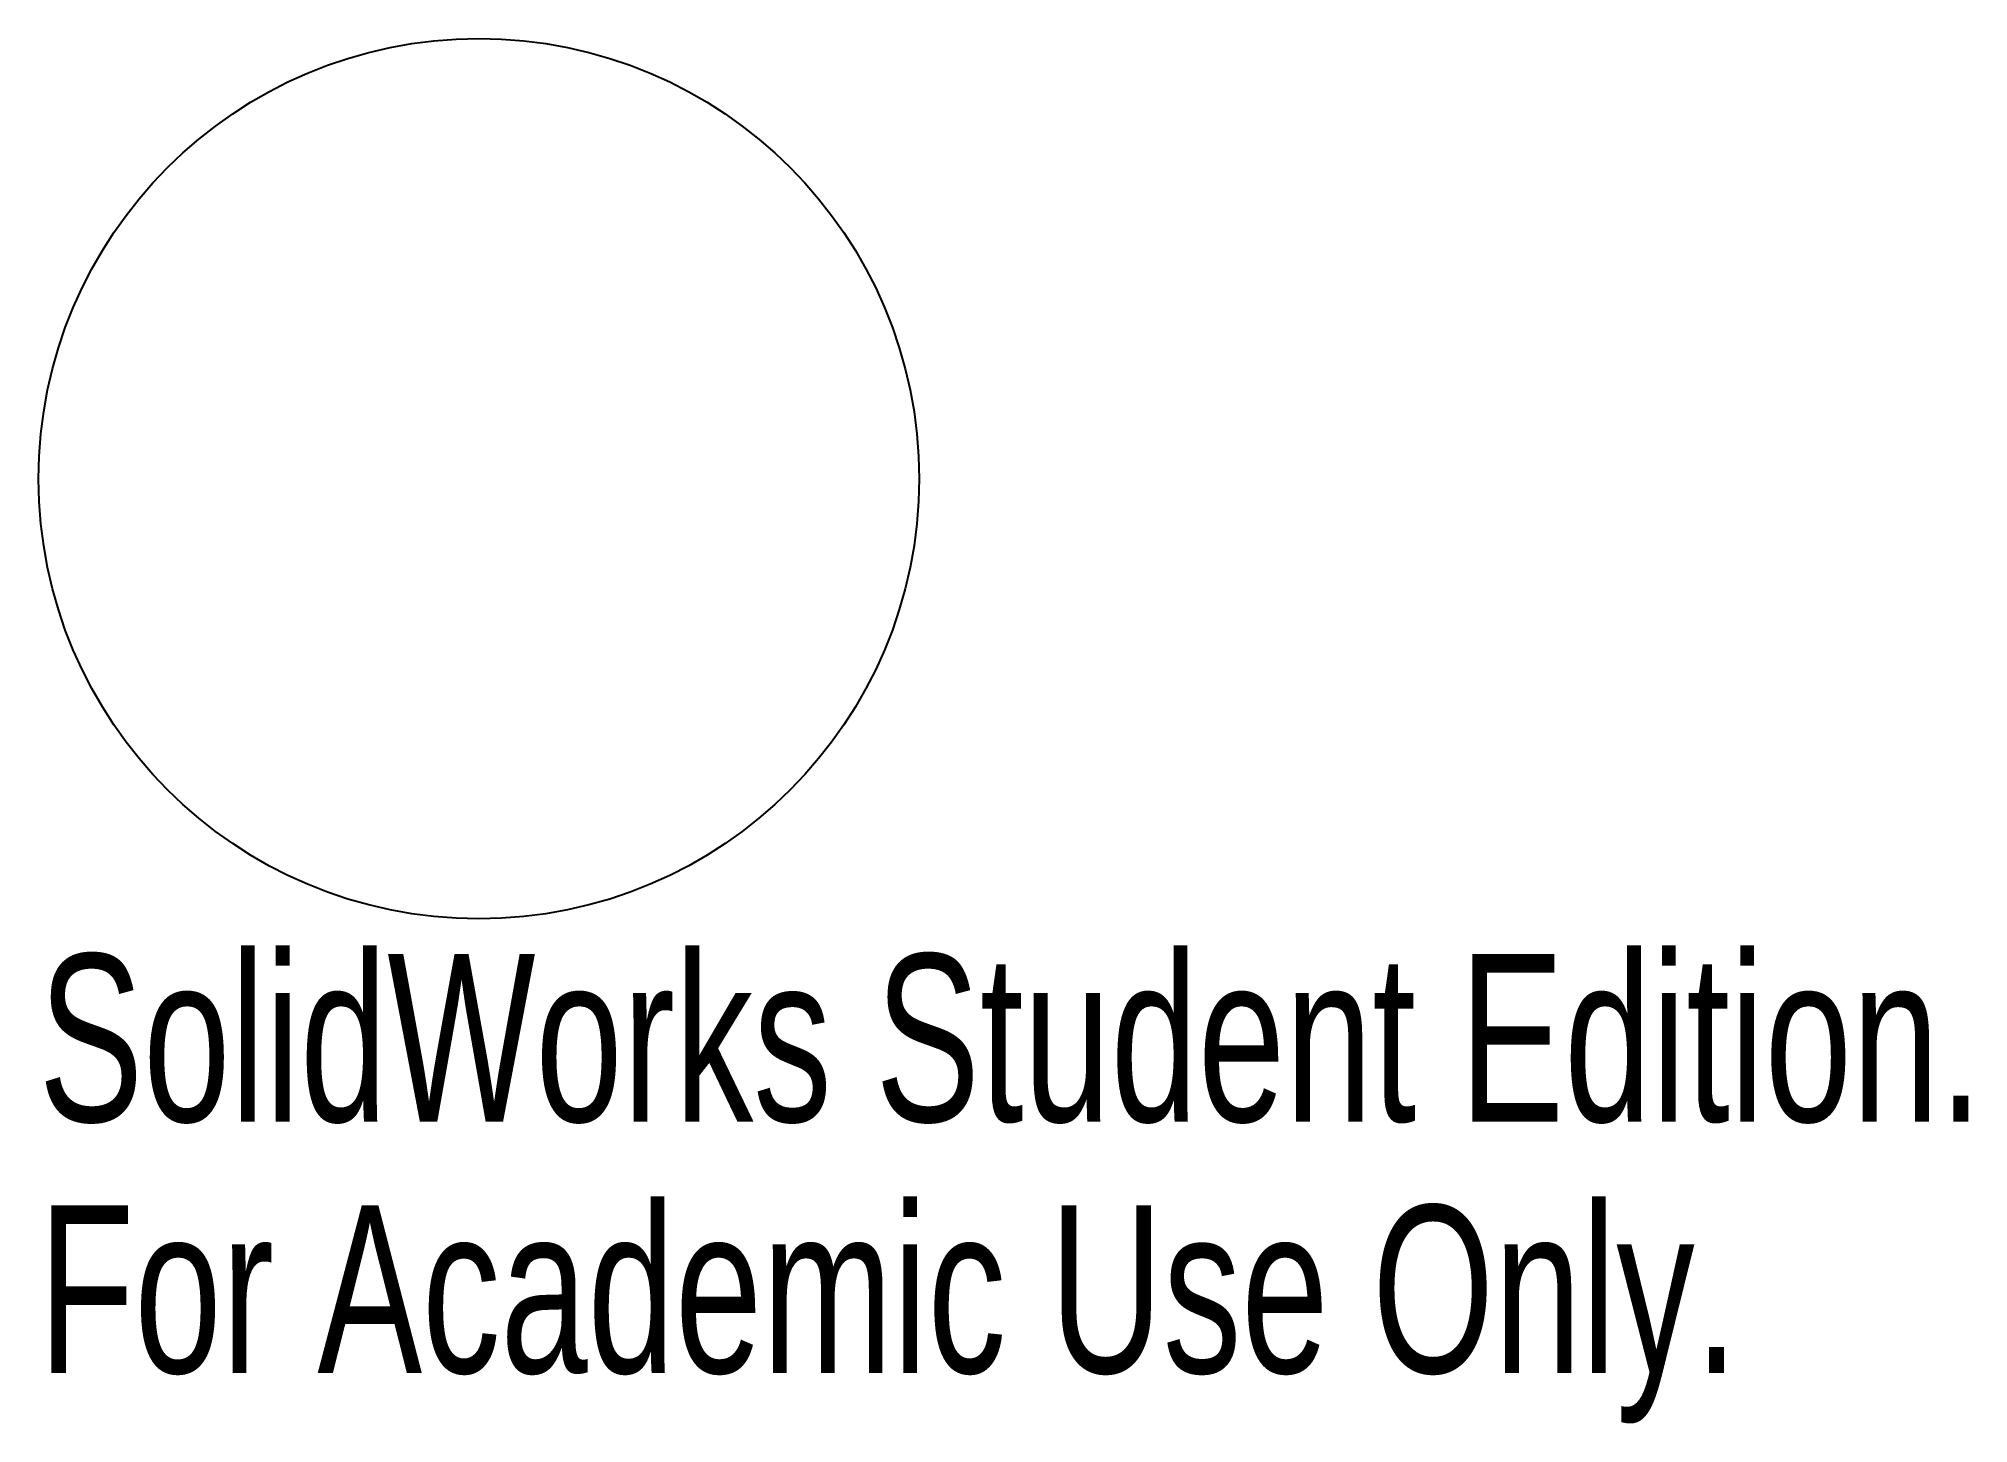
# Model space of a CAD drawing. Header units: inches. Extents: x -0.5 to 1.69, y -1.07 to 0.5.
import ezdxf

# ---------------------------------------------------------------- set-up
doc = ezdxf.new("R2010")
doc.units = ezdxf.units.IN
doc.header["$MEASUREMENT"] = 0
doc.styles.add('SLDTEXTSTYLE0', font='TXT', dxfattribs={"width": 0.7})

msp = doc.modelspace()

# ---------------------------------------------------------------- linework, layer by layer
at = {"color": 7, "linetype": 'Continuous'}
msp.add_circle((0, 0), 0.5, dxfattribs=at)

# ---------------------------------------------------------------- texts
at = {"color": 7, "linetype": 'Continuous', "char_height": 0.1903, "attachment_point": 1, "style": 'SLDTEXTSTYLE0'}
for s, insert in [('SolidWorks Student Edition.', (-0.5, -0.5401)), ('For Academic Use Only.', (-0.5, -0.8256))]:
    msp.add_mtext(s, dxfattribs=dict(at, insert=insert))

doc.saveas('drawing.dxf')
